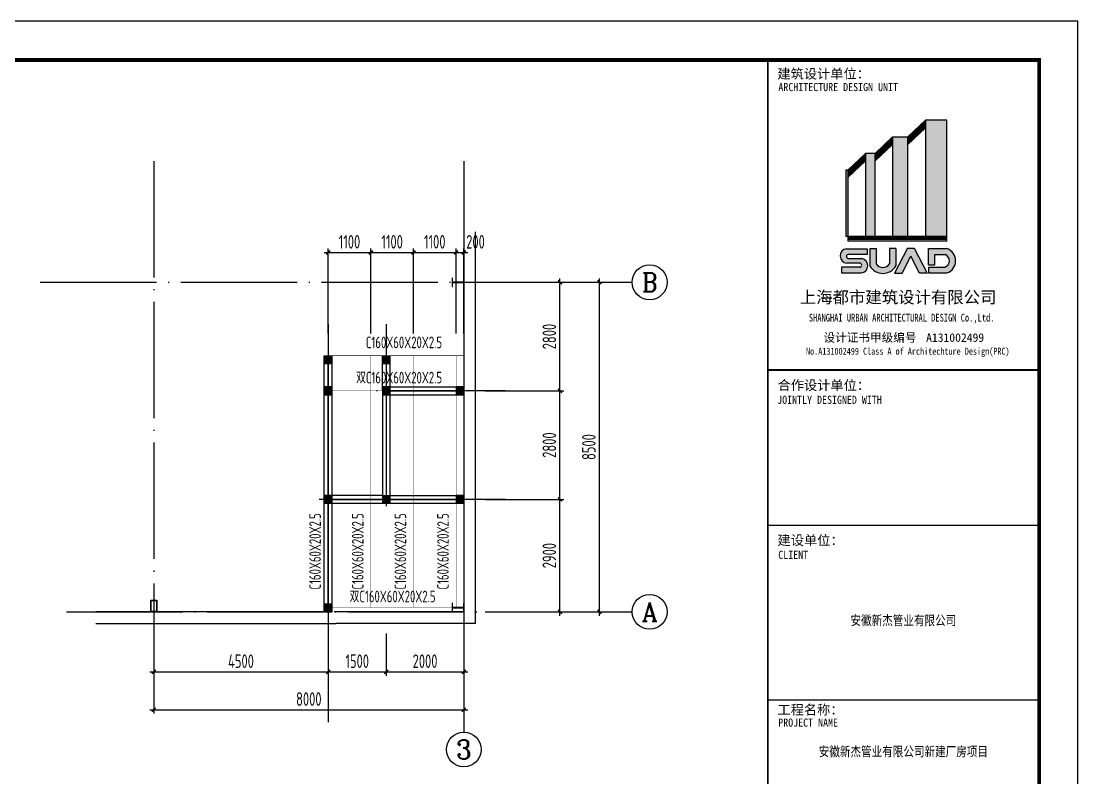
# Model space of a CAD drawing. Extents: x 753177 to 2169292, y -530934 to -273477.
# Drawn here: x 2142023 to 2169292, y -424301 to -404784 of the extents above; entities that cross this region are included whole.
import ezdxf
from ezdxf.enums import TextEntityAlignment as Align

# ---------------------------------------------------------------- set-up
doc = ezdxf.new("R2010")
doc.units = 0
doc.header["$LTSCALE"] = 1500
doc.header["$MEASUREMENT"] = 0
doc.linetypes.add('CENTER', pattern=[2, 1.25, -0.25, 0.25, -0.25])
doc.linetypes.add('DOTE', pattern=[2.4200000000000004, 2, -0.2, 0.02, -0.2])
doc.layers.get('Defpoints').update_dxf_attribs({"color": 252})
for name, color, linetype in [('00-tk', 151, 'Continuous'), ('1', 2, 'Continuous'), ('AXIS', 3, 'Continuous'), ('AXIS_TEXT', 7, 'Continuous'), ('DIM', 3, 'Continuous'), ('TEXT', 7, 'Continuous'), ('WALL', 7, 'Continuous'), ('WINDOW', 4, 'Continuous'), ('XIXIAN', 7, 'Continuous')]:
    doc.layers.add(name, color=color, linetype=linetype)
for name, color, linetype, lineweight in [('COLU_HATCH', 251, 'Continuous', 0), ('TK', 252, 'Continuous', 13), ('螺栓孔标注', 9, 'Continuous', 18)]:
    doc.layers.add(name, color=color, linetype=linetype, lineweight=lineweight)
doc.styles.add('_TCH_AXIS', font='COMPLEX', dxfattribs={"bigfont": 'GBCBIG'})
doc.styles.add('COMPLEX', font='COMPLEX')
doc.styles.add('DS6HT', font='simhei.ttf', dxfattribs={"width": 0.8})
doc.styles.add('TSSD_Dimension', font='Tssdeng.shx', dxfattribs={"width": 0.7, "bigfont": 'hztxt.shx'})
doc.styles.add('TSSD_Label', font='Tssdeng.shx', dxfattribs={"width": 0.7, "bigfont": 'hztxt.shx'})
doc.dimstyles.new('TSSD_100_100', dxfattribs={"dimtxt": 350, "dimasz": 100, "dimexe": 100, "dimexo": 250, "dimgap": 100, "dimtad": 1, "dimdec": 0, "dimzin": 0, "dimdsep": 46, "dimtxsty": 'TSSD_Dimension', "dimblk": 'ARCHTICK', "dimblk1": 'ARCHTICK', "dimblk2": 'ARCHTICK', "dimcen": 0, "dimdle": 100, "dimclrt": 7, "dimadec": 0, "dimazin": 0, "dimtfac": 1, "dimtdec": 0, "dimtix": 1, "dimtmove": 2, "dimatfit": 3, "dimfxl": 0, "dimtolj": 1, "dimtzin": 0, "dimarcsym": 0})

# ---------------------------------------------------------------- blocks, each defined once
blk = doc.blocks.new('A$C67844AE1')
at = {"layer": '00-tk'}
h = blk.add_hatch(color=256, dxfattribs=at)
edge = h.paths.add_edge_path()
edge.add_arc((120922.0133486906, 79828.87115818658), 498.0683366664795, 288.7014113640251, 432.3606518511568)
edge.add_line((121072.9402213205, 80303.52171081211), (120365.5722436445, 80303.52171081211))
edge.add_line((120365.5722436445, 80303.52171081211), (120365.5722436445, 79675.49451099802))
edge.add_line((120365.5722436445, 79675.49451099802), (120611.1039363082, 79675.49451099802))
edge.add_line((120611.1039363082, 79675.49451099802), (120611.1039363082, 80066.9161942047))
edge.add_line((120611.1039363082, 80066.9161942047), (121011.5588803928, 80066.9161942047))
edge.add_arc((120921.6856705094, 79827.96719338442), 255.2916348958691, -72.1672284115379, 69.38777632303328, ccw=False)
edge.add_line((120999.8661415813, 79584.9412013779), (120368.4930549905, 79584.9412013779))
edge.add_line((120368.4930549905, 79584.9412013779), (120368.4930549905, 79357.09964438179))
edge.add_line((120368.4930549905, 79357.09964438179), (121081.7121487866, 79357.09964438179))
edge = h.paths.add_edge_path()
edge.add_arc((118601.0604273122, 79929.35185330792), 588.6006660502978, 210.1327751922705, 329.8672248077295)
edge.add_line((119110.1201876382, 79633.87105106935), (119110.1201876382, 80302.62463504379))
edge.add_line((119110.1201876382, 80302.62463504379), (118858.4146023028, 80302.62463504379))
edge.add_line((118858.4146023028, 80302.62463504379), (118858.4146023028, 79705.7640437556))
edge.add_arc((118601.0604273122, 79889.66990959866), 316.3108263664485, 215.5496840958753, 324.4503159041247, ccw=False)
edge.add_line((118343.7062523215, 79705.7640437556), (118343.7062523215, 80302.62463504379))
edge.add_line((118343.7062523215, 80302.62463504379), (118092.0006669861, 80302.62463504379))
edge.add_line((118092.0006669861, 80302.62463504379), (118092.0006669861, 79633.87105106935))
edge = h.paths.add_edge_path()
edge.add_arc((117229.3440274749, 80018.3455161259), 279.5690587620256, 99.4771295859375, 264.930559750698)
edge.add_line((117204.6404590412, 79739.87003727048), (117703.7827515848, 79739.87003727048))
edge.add_arc((117703.7683802763, 79658.86723302712), 81.00280551827346, -89.98983473079062, 89.98983473079062, ccw=False)
edge.add_line((117703.7827515848, 79577.86442878377), (116995.5983391014, 79577.86442878377))
edge.add_line((116995.5983391014, 79577.86442878377), (116995.5983391014, 79360.43693738291))
edge.add_line((116995.5983391014, 79360.43693738291), (117767.7747852107, 79360.43693738291))
edge.add_arc((117743.0712167738, 79638.91241623787), 279.5690587620256, 275.069440249302, 440.5228704140625)
edge.add_line((117789.1033534353, 79914.6657498742), (117275.0690368406, 79914.6657498742))
edge.add_arc((117275.0834081488, 79995.66855411755), 81.00280551827346, 90.01016526920938, 269.98983473079056, ccw=False)
edge.add_line((117275.0690368406, 80076.67135836091), (117993.8797597244, 80076.67135836091))
edge.add_line((117993.8797597244, 80076.67135836091), (117993.8797597244, 80294.09884976165))
edge.add_line((117993.8797597244, 80294.09884976165), (117183.3118908108, 80294.09884976165))
h.paths.add_polyline_path([(119553.1183470361, 80312.96596476599), (119809.1561000127, 80312.96596476599), (120312.083105855, 79349.66917577712), (120017.9355684385, 79349.66917577712), (119681.1372235244, 80007.93167970283), (119344.3388786103, 79349.66917577712), (119050.1913411937, 79349.66917577712)])
for p, q in [((126149.9999999999, 89099.99999999988), (0, 89099.99999999988)), ((126149.9999999999, 0), (126149.9999999999, 89099.99999999988)), ((124649.9999999999, 87599.99999999988), (3750, 87599.99999999988)), ((114149.9999999999, 87599.99999999988), (114149.9999999999, 1500)), ((124649.9999999999, 1500), (124649.9999999999, 87599.99999999988)), ((114149.9999999999, 75599.99999999988), (124649.9999999999, 75599.99999999988)), ((114149.9999999999, 69599.99999999988), (124649.9999999999, 69599.99999999988)), ((114149.9999999999, 62850), (124649.9999999999, 62850))]:
    blk.add_line(p, q, dxfattribs=at)
at = {"layer": '00-tk', "color": 7}
for p, q in [((119573.611277352, 84622.71797342505), (120248.1770513383, 85265.61611889978)), ((119573.611277352, 84581.27545783878), (120248.1770513383, 85224.17360331351)), ((119573.611277352, 84539.83294225205), (120248.1770513383, 85182.73108772677)), ((119573.611277352, 84498.39042666578), (120249.2254631481, 85142.28776604286)), ((119573.611277352, 84456.94791107927), (120248.1770513383, 85099.846056554)), ((121073.7668797233, 85265.61611889978), (120248.1770513383, 85265.61611889978)), ((120248.1770513383, 85265.61611889978), (120248.1770513383, 80786.47363951919)), ((121073.7668797233, 80782.12432158412), (121073.7668797233, 85265.80553454976)), ((119573.611277352, 84415.505395493), (120248.1770513383, 85058.40354096773)), ((119573.611277352, 84374.06287990627), (120249.2254631481, 85017.96021928336)), ((119573.611277352, 84332.62036431977), (120249.2254631481, 84976.51770369709)), ((118299.47229892, 83979.9958834739), (118973.8533453046, 84622.71797342505)), ((118299.47229892, 83938.55336788762), (118973.8533453046, 84581.27545783878)), ((118299.47229892, 83897.11085230135), (118973.8533453046, 84539.83294225205)), ((118299.47229892, 83855.66833671485), (118973.8533453046, 84498.39042666578)), ((118299.47229892, 83814.22582112812), (118973.8533453046, 84456.94791107927)), ((118299.47229892, 83772.78330554161), (118973.8533453046, 84415.505395493)), ((118299.47229892, 83731.34078995534), (118975.0864847134, 84375.23812933266)), ((118299.47229892, 83689.89827436907), (118975.0864847134, 84333.79561374616)), ((118973.8533453046, 84622.71797342505), (118973.8533453046, 80786.47363951919)), ((118973.8533453046, 84622.71797342505), (119573.611277352, 84622.71797342505)), ((119573.611277352, 80782.12432158412), (119573.611277352, 84622.71797342459)), ((117248.5053237424, 83336.09854409657), (117924.1195095413, 83979.99588347366)), ((117248.5053237424, 83294.65602850984), (117924.1195095413, 83938.55336788739)), ((117248.5053237424, 83253.21351292334), (117924.1195095413, 83897.11085230112)), ((117248.5053237424, 83211.77099733707), (117924.1195095413, 83855.66833671439)), ((118299.47229892, 83979.9958834739), (117924.1195095413, 83979.99588347366)), ((117924.1195095413, 83979.9958834739), (117924.1195095413, 80786.47363951919)), ((118299.47229892, 80786.47363951919), (118299.47229892, 83979.9958834739)), ((117248.5053237424, 83170.3284817508), (117924.1195095413, 83814.22582112788)), ((117248.5053237424, 83128.88596616453), (117924.1195095413, 83772.78330554161)), ((117249.6671683005, 83088.5507521038), (117925.2813540966, 83732.44809148088)), ((117249.6671683005, 83047.10823651752), (117925.2813540966, 83691.00557589461)), ((117248.5053237424, 83336.09854409657), (117173.5053237424, 83336.09854409657)), ((117173.5053237424, 83336.09854409657), (117173.5053237424, 80786.47363951919)), ((117248.5053237424, 83336.09854409657), (117248.5053237424, 80786.47363951919)), ((117173.5053237424, 80786.47363951919), (117262.877919481, 80786.47363951919)), ((117248.5053237424, 80786.47363951919), (117248.5053237424, 80606.47363951919)), ((117248.5053237424, 80756.47363951919), (121073.7668797233, 80756.47363951919)), ((117248.5053237424, 80756.47363951919), (121073.7668797233, 80756.47363951919)), ((117248.5053237424, 80726.47363951919), (121073.7668797233, 80726.47363951919)), ((117248.5053237424, 80696.47363951919), (121073.7668797233, 80696.47363951919)), ((117248.5053237424, 80666.47363951919), (121073.7668797233, 80666.47363951919)), ((117248.5053237424, 80606.47363951919), (121073.7668797233, 80606.47363951919)), ((117262.877919481, 80786.47363951919), (121073.7668797233, 80786.47363951919)), ((117912.1195095413, 80786.47363951919), (118303.97229892, 80786.47363951919)), ((118976.8533453074, 80786.47363951919), (119576.611277352, 80786.47363951919)), ((120243.6770513383, 80786.47363951919), (121073.7668797233, 80786.47363951919)), ((121073.7668797233, 80576.47363951919), (121073.7668797233, 80771.47363951919))]:
    blk.add_line(p, q, dxfattribs=at)
at = {"layer": '00-tk', "const_width": 150}
blk.add_lwpolyline([(3750, 87599.99999999988), (124649.9999999999, 87599.99999999988), (124649.9999999999, 1500), (3750, 1500)], close=True, dxfattribs=at)
at = {"layer": '00-tk', "const_width": 75}
for points in [[(114149.9999999999, 1500), (114149.9999999999, 87599.99999999988)], [(114149.9999999999, 75599.99999999988), (124649.9999999999, 75599.99999999988)]]:
    blk.add_lwpolyline(points, dxfattribs=at)
at = {"layer": '00-tk', "color": 7}
for points in [[(117183.3118908108, 80294.09884976165), (117993.8797597244, 80294.09884976165), (117993.8797597244, 80076.67135836091), (117275.0690368406, 80076.67135836091)], [(118092.0006669861, 80302.62463504379), (118343.7062523215, 80302.62463504379), (118343.7062523215, 79705.7640437556)], [(118092.0006669861, 80302.62463504379), (118092.0006669861, 79633.87105106935)], [(119110.1201876382, 80302.62463504379), (118858.4146023028, 80302.62463504379), (118858.4146023028, 79705.7640437556)], [(119553.1183470361, 80312.96596476599), (119050.1913411937, 79349.66917577712), (119344.3388786103, 79349.66917577712), (119681.1372235244, 80007.93167970283)], [(119110.1201876382, 80302.62463504379), (119110.1201876382, 79633.87105106935)], [(119553.1183470361, 80312.96596476599), (119809.1561000127, 80312.96596476599), (120312.083105855, 79349.66917577712), (120017.9355684385, 79349.66917577712), (119681.1372235244, 80007.93167970283)], [(120365.5722436445, 79675.49451099802), (120365.5722436445, 80303.52171081211), (121072.9402213205, 80303.52171081211)], [(117275.0690368406, 79914.6657498742), (117789.1033534353, 79914.6657498742)], [(120365.5722436445, 79675.49451099802), (120611.1039363082, 79675.49451099802), (120611.1039363082, 80066.9161942047), (121011.5588803928, 80066.9161942047)], [(117703.7827515848, 79577.86442878377), (116995.5983391014, 79577.86442878377), (116995.5983391014, 79360.43693738291), (117767.7747852107, 79360.43693738291)], [(117703.7827515848, 79739.87003727048), (117204.6404590412, 79739.87003727048)], [(120368.4930549905, 79584.9412013779), (120999.8661415813, 79584.9412013779)], [(120368.4930549905, 79584.9412013779), (120368.4930549905, 79357.09964438179), (121081.7121487866, 79357.09964438179)]]:
    blk.add_lwpolyline(points, dxfattribs=at)
for centre, radius, start, end in [((117229.3440274749, 80018.3455161259), 279.5690587620256, 99.4771295859375, 264.930559750698), ((120922.0133486906, 79828.87115818658), 498.0683366664795, 288.7014113640251, 72.36065185115687), ((117275.0834081488, 79995.66855411755), 81.00280551827346, 90.01016526920944, 269.9898347307906), ((117743.0712167738, 79638.91241623787), 279.5690587620256, 275.069440249302, 80.52287041406251), ((120921.6856705094, 79827.96719338442), 255.2916348958691, 287.8327715884621, 69.38777632303335), ((117703.7683802763, 79658.86723302712), 81.00280551827346, 270.0101652692094, 89.98983473079058), ((118601.0604273122, 79929.35185330792), 588.6006660502978, 210.1327751922705, 329.8672248077295), ((118601.0604273122, 79889.66990959866), 316.3108263664485, 215.5496840958753, 324.4503159041247)]:
    blk.add_arc(centre, radius, start, end, dxfattribs=at)
for points in [[(119573.611277352, 84622.71797342505), (119573.8436462664, 84581.49691814417), (120249.2254631481, 85266.61531280237), (120249.2254631481, 85225.17279721587)], [(119573.611277352, 84539.83294225251), (119573.8436462664, 84498.61188697163), (120249.2254631481, 85183.73028162983), (120249.2254631481, 85142.28776604333)], [(119573.611277352, 84456.94791107927), (119573.8436462664, 84415.72685579839), (120249.2254631481, 85100.84525045706), (120249.2254631481, 85059.40273487032)], [(120248.1770513383, 80786.47363951919), (121073.7668797233, 80786.47363951919), (120248.1770513383, 85265.61611889978), (121073.7668797233, 85265.61611889978)], [(119574.5407529956, 84374.94872112758), (119574.7731219101, 84333.72766584624), (120250.1549387946, 85018.84606050467), (120250.1549387946, 84977.4035449184)], [(118299.47229892, 83979.9958834739), (118299.7046678289, 83938.77482819278), (118975.0864847134, 84623.89322285145), (118975.0864847134, 84582.45070726471)], [(118299.47229892, 83897.11085230135), (118299.7046678289, 83855.88979702047), (118975.0864847134, 84541.0081916789), (118975.0864847134, 84499.56567609264)], [(118299.47229892, 83814.22582112812), (118299.7046678289, 83773.0047658477), (118975.0864847134, 84458.12316050567), (118975.0864847134, 84416.6806449194)], [(118300.4017745637, 83732.22663117619), (118300.6341434725, 83691.00557589531), (118976.0159603626, 84376.12397055351), (118976.0159603626, 84334.68145496724)], [(118973.8533453046, 80786.47363951919), (119573.611277352, 80786.47363951919), (118973.8533453046, 84622.71797342505), (119573.611277352, 84622.71797342459)], [(117248.5053237424, 83336.09854409657), (117248.737692654, 83294.87748881569), (117924.1195095413, 83979.99588347366), (117924.1195095413, 83938.55336788739)], [(117248.9700615684, 83253.65643353411), (117249.2024304772, 83212.43537825323), (117924.5842473618, 83897.55377291143), (117924.5842473618, 83856.11125732516)], [(117924.1195095413, 80786.47363951919), (118299.47229892, 80786.47363951919), (117924.1195095413, 83979.99588347366), (118299.47229892, 83979.9958834739)], [(117249.4347993917, 83171.21432297165), (117249.6671683005, 83129.99326769076), (117925.0489851878, 83815.11166234897), (117925.0489851878, 83773.6691467627)], [(117250.5966439469, 83089.43659332488), (117250.8290128586, 83048.21553804376), (117926.2108297403, 83733.33393270243), (117926.2108297459, 83691.8914171157)], [(117173.5053237424, 80786.47363951919), (117262.877919481, 80786.47363951919), (117173.5053237424, 83336.09854409657), (117248.5053237424, 83336.09854409657)], [(117248.5053237424, 80756.47363951919), (117248.5053237424, 80786.47363951919), (121073.7668797233, 80756.47363951919), (121073.7668797233, 80786.47363951919)], [(117248.5053237424, 80696.47363951919), (117248.5053237424, 80726.47363951919), (121073.7668797233, 80696.47363951919), (121073.7668797233, 80726.47363951919)], [(117248.5053237424, 80636.47363951919), (117248.5053237424, 80666.47363951919), (121073.7668797233, 80636.47363951919), (121073.7668797233, 80666.47363951919)], [(117248.5053237424, 80576.47363951919), (117248.5053237424, 80606.47363951919), (121073.7668797233, 80576.47363951919), (121073.7668797233, 80606.47363951919)]]:
    blk.add_solid(points, dxfattribs=at)
at = {"layer": '00-tk', "style": 'DS6HT'}
for s, p in [('建筑设计单位：', (114519.5816702478, 86877.61938192567)), ('合作设计单位：', (114526.9344124187, 74827.56571619282)), ('建设单位：', (114525.2788191697, 68829.46497988375)), ('工程名称：', (114522.0485533475, 62274.09092794347))]:
    blk.add_text(s, height=375, dxfattribs=at).set_placement(p)
at = {"layer": '00-tk', "style": 'DS6HT', "width": 0.9}
for s, p in [('ARCHITECTURE DESIGN UNIT', (114556.738254561, 86393.86656323727)), ('JOINTLY DESIGNED WITH', (114511.4173264223, 74293.54946359945)), ('CLIENT', (114553.2511278222, 68297.43909885664)), ('PROJECT NAME', (114551.7836204626, 61805.98946392501))]:
    blk.add_text(s, height=315, dxfattribs=at).set_placement(p)
at = {"layer": '00-tk', "color": 7, "style": 'DS6HT'}
for s, height, p in [('上海都市建筑设计有限公司 ', 465, (115388.0022738077, 78187.29890905682)), ('设计证书甲级编号', 330, (116303.8539958576, 76693.48044409847)), ('A131002499', 330, (120277.2756054773, 76692.97882951528))]:
    blk.add_text(s, height=height, dxfattribs=at).set_placement(p)
for s, height, width, p in [('SHANGHAI URBAN ARCHITECTURAL DESIGN Co.,Ltd. ', 300, 0.8, (115737.6592669514, 77479.09370207053)), ('No.A131002499 Class A of Architechture Design(PRC)', 270, 0.78, (115627.7511720796, 76194.96914440289))]:
    blk.add_text(s, height=height, dxfattribs=dict(at, width=width)).set_placement(p)
at = {"layer": '00-tk', "color": 0, "style": 'DS6HT', "width": 0.8}
for s, p in [('安徽新杰管业有限公司', (119395.3750982949, 65730.75006713124)), ('安徽新杰管业有限公司新建厂房项目', (119395.3750982949, 60657.59588219132))]:
    blk.add_text(s, height=375, dxfattribs=at).set_placement(p, align=Align.CENTER)
blk = doc.blocks.new('_ArchTick')
at = {"color": 0, "linetype": 'ByBlock', "const_width": 0.4}
blk.add_lwpolyline([(-0.5, -0.5), (0.5, 0.5)], dxfattribs=at)
blk = doc.blocks.new('*D1393')
at = {"layer": 'Defpoints', "color": 0, "transparency": 16777216}
for p in [(2145446.75825324, -420329.0797591018), (2149946.758242455, -420329.0797590465), (2149946.758242455, -421566.7177386789)]:
    blk.add_point(p, dxfattribs=at)
at = {"layer": 'DIM', "color": 0, "lineweight": -2, "transparency": 16777216}
for p, q in [((2145446.75825324, -420579.0797591018), (2145446.75825324, -421666.7177386789)), ((2149946.758242455, -420579.0797590465), (2149946.758242455, -421666.7177386789)), ((2145346.75825324, -421566.7177386789), (2150046.758242455, -421566.7177386789))]:
    blk.add_line(p, q, dxfattribs=at)
at = {"layer": 'DIM', "color": 0, "lineweight": -2, "transparency": 16777216, "xscale": 100, "yscale": 100, "zscale": 100, "rotation": 180}
blk.add_blockref('_ArchTick', (2145446.75825324, -421566.7177386789), dxfattribs=at)
at = {"layer": 'DIM', "color": 0, "lineweight": -2, "transparency": 16777216, "xscale": 100, "yscale": 100, "zscale": 100}
blk.add_blockref('_ArchTick', (2149946.758242455, -421566.7177386789), dxfattribs=at)
at = {"layer": 'DIM', "color": 7, "transparency": 16777216, "insert": (2147696.758247848, -421291.7177386789), "char_height": 350, "attachment_point": 5, "style": 'TSSD_Dimension'}
blk.add_mtext('\\A1;4500', dxfattribs=at)
blk = doc.blocks.new('*D1394')
at = {"layer": 'Defpoints', "color": 0, "transparency": 16777216}
for p in [(2149946.758242455, -420329.0797590465), (2151446.758241815, -420329.0797590702), (2151446.758241815, -421566.7177386789)]:
    blk.add_point(p, dxfattribs=at)
at = {"layer": 'DIM', "color": 0, "lineweight": -2, "transparency": 16777216}
for p, q in [((2149946.758242455, -420579.0797590465), (2149946.758242455, -421666.7177386789)), ((2151446.758241815, -420579.0797590702), (2151446.758241815, -421666.7177386789)), ((2149846.758242455, -421566.7177386789), (2151546.758241815, -421566.7177386789))]:
    blk.add_line(p, q, dxfattribs=at)
at = {"layer": 'DIM', "color": 0, "lineweight": -2, "transparency": 16777216, "xscale": 100, "yscale": 100, "zscale": 100, "rotation": 180}
blk.add_blockref('_ArchTick', (2149946.758242455, -421566.7177386789), dxfattribs=at)
at = {"layer": 'DIM', "color": 0, "lineweight": -2, "transparency": 16777216, "xscale": 100, "yscale": 100, "zscale": 100}
blk.add_blockref('_ArchTick', (2151446.758241815, -421566.7177386789), dxfattribs=at)
at = {"layer": 'DIM', "color": 7, "transparency": 16777216, "insert": (2150696.758242135, -421291.7177386789), "char_height": 350, "attachment_point": 5, "style": 'TSSD_Dimension'}
blk.add_mtext('\\A1;1500', dxfattribs=at)
blk = doc.blocks.new('_AXISO')
blk.add_circle((0, 0), 0.5)
at = {"layer": 'AXIS_TEXT', "style": 'COMPLEX', "width": 1.041666666666667}
blk.add_attdef('A', text='', height=0.56, dxfattribs=at).set_placement((-0.25, -0.28), (0.25, -0.28), align=Align.FIT)
blk = doc.blocks.new('*D1395')
at = {"layer": 'Defpoints', "color": 0, "transparency": 16777216}
for p in [(2145446.758255016, -420316.0725486793), (2153446.758255016, -420316.0725451531), (2153446.758255016, -422543.5010251355)]:
    blk.add_point(p, dxfattribs=at)
at = {"layer": 'DIM', "color": 0, "lineweight": -2, "transparency": 16777216}
for p, q in [((2145446.758255016, -420566.0725486793), (2145446.758255016, -422643.5010251355)), ((2153446.758255016, -420566.0725451531), (2153446.758255016, -422643.5010251355)), ((2145346.758255016, -422543.5010251355), (2153546.758255016, -422543.5010251355))]:
    blk.add_line(p, q, dxfattribs=at)
at = {"layer": 'DIM', "color": 0, "lineweight": -2, "transparency": 16777216, "xscale": 100, "yscale": 100, "zscale": 100, "rotation": 180}
blk.add_blockref('_ArchTick', (2145446.758255016, -422543.5010251355), dxfattribs=at)
at = {"layer": 'DIM', "color": 0, "lineweight": -2, "transparency": 16777216, "xscale": 100, "yscale": 100, "zscale": 100}
blk.add_blockref('_ArchTick', (2153446.758255016, -422543.5010251355), dxfattribs=at)
at = {"layer": 'DIM', "color": 7, "transparency": 16777216, "insert": (2149446.758255016, -422268.5010251355), "char_height": 350, "attachment_point": 5, "style": 'TSSD_Dimension'}
blk.add_mtext('\\A1;8000', dxfattribs=at)
blk = doc.blocks.new('*D1396')
at = {"layer": 'Defpoints', "color": 0, "transparency": 16777216}
for p in [(2153746.758242799, -417119.0583253764), (2155927.588247675, -417119.0583253764), (2153746.758242799, -420019.0583323972)]:
    blk.add_point(p, dxfattribs=at)
at = {"layer": 'DIM', "color": 0, "lineweight": -2, "transparency": 16777216}
for p, q in [((2153996.758242799, -417119.0583253764), (2156027.588247675, -417119.0583253764)), ((2155927.588247675, -420119.0583323972), (2155927.588247675, -417019.0583253764)), ((2153996.758242799, -420019.0583323972), (2156027.588247675, -420019.0583323972))]:
    blk.add_line(p, q, dxfattribs=at)
at = {"layer": 'DIM', "color": 0, "lineweight": -2, "transparency": 16777216, "xscale": 100, "yscale": 100, "zscale": 100}
for p, rotation in [((2155927.588247675, -417119.0583253764), 90), ((2155927.588247675, -420019.0583323972), 270)]:
    blk.add_blockref('_ArchTick', p, dxfattribs=dict(at, rotation=rotation))
at = {"layer": 'DIM', "color": 7, "transparency": 16777216, "insert": (2155652.588247675, -418569.0583288865), "char_height": 350, "attachment_point": 5, "rotation": 90, "style": 'TSSD_Dimension'}
blk.add_mtext('\\A1;2900', dxfattribs=at)
blk = doc.blocks.new('*D1397')
at = {"layer": 'Defpoints', "color": 0, "transparency": 16777216}
for p in [(2153746.75824279, -414319.0583245948), (2155927.588247675, -414319.0583245948), (2153746.758242799, -417119.0583253764)]:
    blk.add_point(p, dxfattribs=at)
at = {"layer": 'DIM', "color": 0, "lineweight": -2, "transparency": 16777216}
for p, q in [((2153996.75824279, -414319.0583245948), (2156027.588247675, -414319.0583245948)), ((2155927.588247675, -417219.0583253764), (2155927.588247675, -414219.0583245948)), ((2153996.758242799, -417119.0583253764), (2156027.588247675, -417119.0583253764))]:
    blk.add_line(p, q, dxfattribs=at)
at = {"layer": 'DIM', "color": 0, "lineweight": -2, "transparency": 16777216, "xscale": 100, "yscale": 100, "zscale": 100}
for p, rotation in [((2155927.588247675, -414319.0583245948), 90), ((2155927.588247675, -417119.0583253764), 270)]:
    blk.add_blockref('_ArchTick', p, dxfattribs=dict(at, rotation=rotation))
at = {"layer": 'DIM', "color": 7, "transparency": 16777216, "insert": (2155652.588247675, -415719.0583249853), "char_height": 350, "attachment_point": 5, "rotation": 90, "style": 'TSSD_Dimension'}
blk.add_mtext('\\A1;2800', dxfattribs=at)
blk = doc.blocks.new('*D1398')
at = {"layer": 'Defpoints', "color": 0, "transparency": 16777216}
for p in [(2153746.758242799, -411519.0583241474), (2155927.588247675, -411519.0583241474), (2153746.75824279, -414319.0583245948)]:
    blk.add_point(p, dxfattribs=at)
at = {"layer": 'DIM', "color": 0, "lineweight": -2, "transparency": 16777216}
for p, q in [((2155927.588247675, -414419.0583245948), (2155927.588247675, -411419.0583241474)), ((2153996.758242799, -411519.0583241474), (2156027.588247675, -411519.0583241474)), ((2153996.75824279, -414319.0583245948), (2156027.588247675, -414319.0583245948))]:
    blk.add_line(p, q, dxfattribs=at)
at = {"layer": 'DIM', "color": 0, "lineweight": -2, "transparency": 16777216, "xscale": 100, "yscale": 100, "zscale": 100}
for p, rotation in [((2155927.588247675, -411519.0583241474), 90), ((2155927.588247675, -414319.0583245948), 270)]:
    blk.add_blockref('_ArchTick', p, dxfattribs=dict(at, rotation=rotation))
at = {"layer": 'DIM', "color": 7, "transparency": 16777216, "insert": (2155652.588247675, -412919.0583243708), "char_height": 350, "attachment_point": 5, "rotation": 90, "style": 'TSSD_Dimension'}
blk.add_mtext('\\A1;2800', dxfattribs=at)
blk = doc.blocks.new('*D1399')
at = {"layer": 'Defpoints', "color": 0, "transparency": 16777216}
for p in [(2153996.758242799, -411519.0583241474), (2156947.679965267, -411519.0583241474), (2153996.758242799, -420019.0583323972)]:
    blk.add_point(p, dxfattribs=at)
at = {"layer": 'DIM', "color": 0, "lineweight": -2, "transparency": 16777216}
for p, q in [((2156947.679965267, -420119.0583323972), (2156947.679965267, -411419.0583241474)), ((2154246.758242799, -411519.0583241474), (2157047.679965267, -411519.0583241474)), ((2154246.758242799, -420019.0583323972), (2157047.679965267, -420019.0583323972))]:
    blk.add_line(p, q, dxfattribs=at)
at = {"layer": 'DIM', "color": 0, "lineweight": -2, "transparency": 16777216, "xscale": 100, "yscale": 100, "zscale": 100}
for p, rotation in [((2156947.679965267, -411519.0583241474), 90), ((2156947.679965267, -420019.0583323972), 270)]:
    blk.add_blockref('_ArchTick', p, dxfattribs=dict(at, rotation=rotation))
at = {"layer": 'DIM', "color": 7, "transparency": 16777216, "insert": (2156672.679965267, -415769.058328272), "char_height": 350, "attachment_point": 5, "rotation": 90, "style": 'TSSD_Dimension'}
blk.add_mtext('\\A1;8500', dxfattribs=at)
blk = doc.blocks.new('*D1400')
at = {"layer": 'Defpoints', "color": 0, "transparency": 16777216}
for p in [(2151446.758241815, -420329.0797590702), (2153446.758253428, -420329.0797591018), (2153446.758253428, -421566.7177386789)]:
    blk.add_point(p, dxfattribs=at)
at = {"layer": 'DIM', "color": 0, "lineweight": -2, "transparency": 16777216}
for p, q in [((2151446.758241815, -420579.0797590702), (2151446.758241815, -421666.7177386789)), ((2153446.758253428, -420579.0797591018), (2153446.758253428, -421666.7177386789)), ((2151346.758241815, -421566.7177386789), (2153546.758253428, -421566.7177386789))]:
    blk.add_line(p, q, dxfattribs=at)
at = {"layer": 'DIM', "color": 0, "lineweight": -2, "transparency": 16777216, "xscale": 100, "yscale": 100, "zscale": 100, "rotation": 180}
blk.add_blockref('_ArchTick', (2151446.758241815, -421566.7177386789), dxfattribs=at)
at = {"layer": 'DIM', "color": 0, "lineweight": -2, "transparency": 16777216, "xscale": 100, "yscale": 100, "zscale": 100}
blk.add_blockref('_ArchTick', (2153446.758253428, -421566.7177386789), dxfattribs=at)
at = {"layer": 'DIM', "color": 7, "transparency": 16777216, "insert": (2152446.758247621, -421291.7177386789), "char_height": 350, "attachment_point": 5, "style": 'TSSD_Dimension'}
blk.add_mtext('\\A1;2000', dxfattribs=at)
blk = doc.blocks.new('A$C6C735AD0')
at = {"layer": 'XIXIAN', "linetype": 'ByBlock'}
h = blk.add_hatch(color=256, dxfattribs=at)
h.paths.add_polyline_path([(-39.00091121043079, -54.38857542863116, 0.4131784968248488), (-45.32381285796873, -48.04328128008638), (-45.32381285796873, -54.38857542863116)])
h.paths.add_polyline_path([(-39.00091121043079, -54.38857542863116), (-45.32381285796873, -54.38857542863116), (-45.32381285796873, -60.73386957729235, 0.4131784968248488)])
h.paths.add_polyline_path([(-45.32381285796873, -60.73386957729235), (-45.32381285796873, -54.38857542863116), (-51.6915788105689, -54.38857542863116, 0.41524938604343)])
h.paths.add_polyline_path([(-45.32381285796873, -54.38857542863116), (-45.32381285796873, -48.04328128008638, 0.415249386043065), (-51.6915788105689, -54.38857542863116)])
h = blk.add_hatch(color=256, dxfattribs=at)
h.paths.add_polyline_path([(-39.00091121043079, -145.0362011432881, -0.4131784968248488), (-45.32381285796873, -151.3814952919492), (-45.32381285796873, -145.0362011432881)])
h.paths.add_polyline_path([(-39.00091121043079, -145.0362011432881), (-45.32381285796873, -145.0362011432881), (-45.32381285796873, -138.6909069947433, -0.4131784968248488)])
h.paths.add_polyline_path([(-45.32381285796873, -138.6909069947433), (-45.32381285796873, -145.0362011432881), (-51.6915788105689, -145.0362011432881, -0.41524938604343)])
h.paths.add_polyline_path([(-45.32381285796873, -145.0362011432881), (-45.32381285796873, -151.3814952919492, -0.415249386043065), (-51.6915788105689, -145.0362011432881)])
h = blk.add_hatch(color=256, dxfattribs=at)
h.paths.add_polyline_path([(39.00091121066362, -54.38857542863116, -0.4131784968248488), (45.32381285796873, -48.04328128008638), (45.32381285796873, -54.38857542863116)])
h.paths.add_polyline_path([(39.00091121066362, -54.38857542863116), (45.32381285796873, -54.38857542863116), (45.32381285796873, -60.73386957729235, -0.4131784968248488)])
h.paths.add_polyline_path([(45.32381285796873, -60.73386957729235), (45.32381285796873, -54.38857542863116), (51.69157881080173, -54.38857542863116, -0.41524938604343)])
h.paths.add_polyline_path([(45.32381285796873, -54.38857542863116), (45.32381285796873, -48.04328128008638, -0.415249386043065), (51.69157881080173, -54.38857542863116)])
h = blk.add_hatch(color=256, dxfattribs=at)
h.paths.add_polyline_path([(39.00091121066362, -145.0362011432881, 0.4131784968248488), (45.32381285796873, -151.3814952919492), (45.32381285796873, -145.0362011432881)])
h.paths.add_polyline_path([(39.00091121066362, -145.0362011432881), (45.32381285796873, -145.0362011432881), (45.32381285796873, -138.6909069947433, 0.4131784968248488)])
h.paths.add_polyline_path([(45.32381285796873, -138.6909069947433), (45.32381285796873, -145.0362011432881), (51.69157881080173, -145.0362011432881, 0.41524938604343)])
h.paths.add_polyline_path([(45.32381285796873, -145.0362011432881), (45.32381285796873, -151.3814952919492, 0.415249386043065), (51.69157881080173, -145.0362011432881)])
at = {"layer": '1', "linetype": 'ByBlock'}
for p, q in [((-99.71238828683272, -77.05048185749911), (-99.71238828683272, -199.4247765722685)), ((-99.71238828683272, -199.4247765722685), (99.71238828706555, -199.4247765722685))]:
    blk.add_line(p, q, dxfattribs=at)
blk.add_lwpolyline([(-99.71238828683272, -199.424776572152), (99.71238828683272, -199.4247765722685), (99.71238828683272, 0), (-99.71238828683272, 0)], close=True, dxfattribs=at)
at = {"layer": 'XIXIAN', "linetype": 'ByBlock'}
for p, q in [((-63.4533380009234, -54.38857542874757), (-27.1942877152469, -54.38857542874757)), ((-63.4533380009234, -145.0362011435209), (-27.1942877152469, -145.0362011435209)), ((63.45333800115623, -54.38857542874757), (27.1942877152469, -54.38857542874757)), ((63.45333800115623, -145.0362011435209), (27.1942877152469, -145.0362011435209))]:
    blk.add_line(p, q, dxfattribs=at)
at = {"layer": 'XIXIAN', "linetype": 'ByBlock', "ltscale": 200}
for p, q in [((-45.32381285796873, -36.25905028590932), (-45.32381285796873, -72.51810057181865)), ((-45.32381285796873, -163.1657262862427), (-45.32381285796873, -126.9066760005662)), ((45.32381285820156, -36.25905028590932), (45.32381285820156, -72.51810057181865)), ((45.32381285820156, -163.1657262862427), (45.32381285820156, -126.9066760005662))]:
    blk.add_line(p, q, dxfattribs=at)
at = {"layer": 'XIXIAN', "linetype": 'ByBlock', "ltscale": 50}
for centre, start, end in [((-45.34624501061626, -54.38857542874757), 0, 180), ((-45.34624501061626, -54.38857542874757), 0, 180), ((-45.34624501061626, -54.38857542874757), 180, 0), ((-45.34624501061626, -145.0362011435209), 0, 180), ((-45.34624501061626, -145.0362011435209), 180, 0), ((-45.34624501061626, -145.0362011435209), 180, 0), ((45.34624501061626, -54.38857542874757), 0, 180), ((45.34624501061626, -54.38857542874757), 180, 0), ((45.34624501061626, -145.0362011435209), 0, 180), ((45.34624501061626, -145.0362011435209), 180, 0)]:
    blk.add_arc(centre, 6.345333800027462, start, end, dxfattribs=at)
blk = doc.blocks.new('*D1401')
at = {"layer": 'Defpoints', "color": 0, "transparency": 16777216}
for p in [(2151046.758240826, -410750.5784610899), (2149946.758244459, -413090.2937649737), (2151046.758240826, -413090.2937649737)]:
    blk.add_point(p, dxfattribs=at)
at = {"layer": 'DIM', "color": 0, "lineweight": -2, "transparency": 16777216}
for p, q in [((2149946.758244459, -412840.2937649737), (2149946.758244459, -410650.5784610899)), ((2151046.758240826, -412840.2937649737), (2151046.758240826, -410650.5784610899)), ((2149846.758244459, -410750.5784610899), (2151146.758240826, -410750.5784610899))]:
    blk.add_line(p, q, dxfattribs=at)
at = {"layer": 'DIM', "color": 0, "lineweight": -2, "transparency": 16777216, "xscale": 100, "yscale": 100, "zscale": 100, "rotation": 180}
blk.add_blockref('_ArchTick', (2149946.758244459, -410750.5784610899), dxfattribs=at)
at = {"layer": 'DIM', "color": 0, "lineweight": -2, "transparency": 16777216, "xscale": 100, "yscale": 100, "zscale": 100}
blk.add_blockref('_ArchTick', (2151046.758240826, -410750.5784610899), dxfattribs=at)
at = {"layer": 'DIM', "color": 7, "transparency": 16777216, "insert": (2150496.758242643, -410475.5784610899), "char_height": 350, "attachment_point": 5, "style": 'TSSD_Dimension'}
blk.add_mtext('\\A1;1100', dxfattribs=at)
blk = doc.blocks.new('*D1402')
at = {"layer": 'Defpoints', "color": 0, "transparency": 16777216}
for p in [(2153446.758246552, -410750.5784610899), (2153246.758240826, -413090.2937649737), (2153446.758246552, -413090.2937649737)]:
    blk.add_point(p, dxfattribs=at)
at = {"layer": 'DIM', "color": 0, "lineweight": -2, "transparency": 16777216}
for p, q in [((2153246.758240826, -412840.2937649737), (2153246.758240826, -410650.5784610899)), ((2153446.758246552, -412840.2937649737), (2153446.758246552, -410650.5784610899)), ((2153146.758240826, -410750.5784610899), (2153546.758246552, -410750.5784610899))]:
    blk.add_line(p, q, dxfattribs=at)
at = {"layer": 'DIM', "color": 0, "lineweight": -2, "transparency": 16777216, "xscale": 100, "yscale": 100, "zscale": 100, "rotation": 180}
blk.add_blockref('_ArchTick', (2153246.758240826, -410750.5784610899), dxfattribs=at)
at = {"layer": 'DIM', "color": 0, "lineweight": -2, "transparency": 16777216, "xscale": 100, "yscale": 100, "zscale": 100}
blk.add_blockref('_ArchTick', (2153446.758246552, -410750.5784610899), dxfattribs=at)
at = {"layer": 'DIM', "color": 7, "transparency": 16777216, "insert": (2153747.847990142, -410475.5784610899), "char_height": 350, "attachment_point": 5, "style": 'TSSD_Dimension'}
blk.add_mtext('\\A1;200', dxfattribs=at)
blk = doc.blocks.new('*D1403')
at = {"layer": 'Defpoints', "color": 0, "transparency": 16777216}
for p in [(2152146.758240826, -410750.5784610899), (2151046.758240826, -413090.2937649737), (2152146.758240826, -413090.2937649737)]:
    blk.add_point(p, dxfattribs=at)
at = {"layer": 'DIM', "color": 0, "lineweight": -2, "transparency": 16777216}
for p, q in [((2151046.758240826, -412840.2937649737), (2151046.758240826, -410650.5784610899)), ((2152146.758240826, -412840.2937649737), (2152146.758240826, -410650.5784610899)), ((2150946.758240826, -410750.5784610899), (2152246.758240826, -410750.5784610899))]:
    blk.add_line(p, q, dxfattribs=at)
at = {"layer": 'DIM', "color": 0, "lineweight": -2, "transparency": 16777216, "xscale": 100, "yscale": 100, "zscale": 100, "rotation": 180}
blk.add_blockref('_ArchTick', (2151046.758240826, -410750.5784610899), dxfattribs=at)
at = {"layer": 'DIM', "color": 0, "lineweight": -2, "transparency": 16777216, "xscale": 100, "yscale": 100, "zscale": 100}
blk.add_blockref('_ArchTick', (2152146.758240826, -410750.5784610899), dxfattribs=at)
at = {"layer": 'DIM', "color": 7, "transparency": 16777216, "insert": (2151596.758240826, -410475.5784610899), "char_height": 350, "attachment_point": 5, "style": 'TSSD_Dimension'}
blk.add_mtext('\\A1;1100', dxfattribs=at)
blk = doc.blocks.new('*D1404')
at = {"layer": 'Defpoints', "color": 0, "transparency": 16777216}
for p in [(2153246.758240826, -410750.5784610899), (2152146.758240826, -413090.2937649737), (2153246.758240826, -413090.2937649737)]:
    blk.add_point(p, dxfattribs=at)
at = {"layer": 'DIM', "color": 0, "lineweight": -2, "transparency": 16777216}
for p, q in [((2152146.758240826, -412840.2937649737), (2152146.758240826, -410650.5784610899)), ((2153246.758240826, -412840.2937649737), (2153246.758240826, -410650.5784610899)), ((2152046.758240826, -410750.5784610899), (2153346.758240826, -410750.5784610899))]:
    blk.add_line(p, q, dxfattribs=at)
at = {"layer": 'DIM', "color": 0, "lineweight": -2, "transparency": 16777216, "xscale": 100, "yscale": 100, "zscale": 100, "rotation": 180}
blk.add_blockref('_ArchTick', (2152146.758240826, -410750.5784610899), dxfattribs=at)
at = {"layer": 'DIM', "color": 0, "lineweight": -2, "transparency": 16777216, "xscale": 100, "yscale": 100, "zscale": 100}
blk.add_blockref('_ArchTick', (2153246.758240826, -410750.5784610899), dxfattribs=at)
at = {"layer": 'DIM', "color": 7, "transparency": 16777216, "insert": (2152696.758240826, -410475.5784610899), "char_height": 350, "attachment_point": 5, "style": 'TSSD_Dimension'}
blk.add_mtext('\\A1;1100', dxfattribs=at)

msp = doc.modelspace()

# ---------------------------------------------------------------- hatches: boundary and pattern name
at = {"layer": 'COLU_HATCH'}
h = msp.add_hatch(color=256, dxfattribs=at)
h.dxf.hatch_style = 1
h.paths.add_polyline_path([(2150046.758243131, -413419.0583122749), (2149846.758243131, -413419.0583122749), (2149846.758243131, -413619.0583122749), (2150046.758243131, -413619.0583122749)])
h = msp.add_hatch(color=256, dxfattribs=at)
h.dxf.hatch_style = 1
h.paths.add_polyline_path([(2151546.758242632, -413419.0583133165), (2151346.758242632, -413419.0583133165), (2151346.758242632, -413619.0583133165), (2151546.758242632, -413619.0583133165)])
h = msp.add_hatch(color=256, dxfattribs=at)
h.dxf.hatch_style = 1
h.paths.add_polyline_path([(2150046.758243102, -414219.0583126005), (2149846.758243102, -414219.0583126005), (2149846.758243102, -414419.0583126005), (2150046.758243102, -414419.0583126005)])
h = msp.add_hatch(color=256, dxfattribs=at)
h.dxf.hatch_style = 1
h.paths.add_polyline_path([(2151546.758242602, -414219.058313642), (2151346.758242602, -414219.058313642), (2151346.758242602, -414419.058313642), (2151546.758242602, -414419.058313642)])
h = msp.add_hatch(color=256, dxfattribs=at)
h.dxf.hatch_style = 1
h.paths.add_polyline_path([(2153446.758251817, -414219.0583124258), (2153246.758251817, -414219.0583124258), (2153246.758251817, -414419.0583124258), (2153446.758251817, -414419.0583124258)])
h = msp.add_hatch(color=256, dxfattribs=at)
h.dxf.hatch_style = 1
h.paths.add_polyline_path([(2150046.758244622, -417019.0583132421), (2149846.758244622, -417019.0583132421), (2149846.758244622, -417219.0583132421), (2150046.758244622, -417219.0583132421)])
h = msp.add_hatch(color=256, dxfattribs=at)
h.dxf.hatch_style = 1
h.paths.add_polyline_path([(2151546.758242887, -417019.0583136574), (2151346.758242887, -417019.0583136574), (2151346.758242887, -417219.0583136574), (2151546.758242887, -417219.0583136574)])
h = msp.add_hatch(color=256, dxfattribs=at)
h.dxf.hatch_style = 1
h.paths.add_polyline_path([(2153446.758252101, -417019.0583124412), (2153246.758252101, -417019.0583124412), (2153246.758252101, -417219.0583124412), (2153446.758252101, -417219.0583124412)])
h = msp.add_hatch(color=256, dxfattribs=at)
h.dxf.hatch_style = 1
h.paths.add_polyline_path([(2150046.758242541, -419819.0583283533), (2149846.758242541, -419819.0583283533), (2149846.758242541, -420019.0583283533), (2150046.758242541, -420019.0583283533)])

# ---------------------------------------------------------------- linework, layer by layer
for points in [[(2153446.758255791, -411629.058324397), (2153446.758255791, -411409.058324397), (2153436.758255791, -411409.058324397), (2153436.758255791, -411515.058324397), (2153156.758255791, -411515.058324397), (2153156.758255791, -411409.058324397), (2153146.758255791, -411409.058324397), (2153146.758255791, -411629.058324397), (2153156.758255791, -411629.058324397), (2153156.758255791, -411523.058324397), (2153436.758255791, -411523.058324397), (2153436.758255791, -411629.058324397)], [(2145521.758253591, -419719.0583331546), (2145521.758253591, -420019.0583331546), (2145371.758253591, -420019.0583331546), (2145371.758253591, -419719.0583331546)], [(2145516.758253591, -419724.0583331546), (2145516.758253591, -420014.0583331546), (2145376.758253591, -420014.0583331546), (2145376.758253591, -419724.0583331546)], [(2153446.758253685, -420019.0583368312), (2153446.758253685, -419799.0583368312), (2153436.758253685, -419799.0583368312), (2153436.758253685, -419905.0583368312), (2153156.758253685, -419905.0583368312), (2153156.758253685, -419799.0583368312), (2153146.758253685, -419799.0583368312), (2153146.758253685, -420019.0583368312), (2153156.758253685, -420019.0583368312), (2153156.758253685, -419913.0583368312), (2153436.758253685, -419913.0583368312), (2153436.758253685, -420019.0583368312)]]:
    msp.add_lwpolyline(points, close=True)
at = {"linetype": 'CENTER', "ltscale": 0.4, "const_width": 40}
for points in [[(2149946.758242541, -420019.0583283697), (2149946.758244368, -413419.0583122913)], [(2151446.758242632, -413419.0583133329), (2151446.758241458, -417119.0583248451)], [(2153446.758243617, -414319.0583246253), (2151446.758243402, -414319.0583232365)], [(2149946.758243343, -417119.0583250056), (2153446.758252101, -417119.0583250056)]]:
    msp.add_lwpolyline(points, dxfattribs=at)
at = {"layer": 'AXIS', "color": 253, "linetype": 'DOTE'}
for p, q in [((2145446.758247037, -408394.4288888221), (2145446.758255016, -420957.633535984)), ((2153446.758247037, -408394.4288870867), (2153446.758255016, -420957.6335325297)), ((2142513.538594272, -411519.0583267035), (2156754.231799017, -411519.0583233941)), ((2149946.758244594, -412602.4001512182), (2149946.758241702, -423049.7467003628)), ((2151446.758244594, -412602.4001512182), (2151446.758241335, -417295.3301775876)), ((2154522.074027746, -414319.058324516), (2151186.568913549, -414319.058324855)), ((2154522.074027746, -417119.058324516), (2149717.246766308, -417119.0583250302)), ((2143192.534454672, -420019.0583194995), (2156795.365051596, -420019.0583373639))]:
    msp.add_line(p, q, dxfattribs=at)
at = {"layer": 'AXIS'}
for p, q in [((2154270.649225662, -411519.0583448632), (2157792.096012496, -411519.0583456302)), ((2154270.64922434, -420019.0583373639), (2157792.096011174, -420019.0583381311)), ((2153446.75825699, -420957.6335332392), (2153446.758258737, -423120.4260775234))]:
    msp.add_line(p, q, dxfattribs=at)
at = {"layer": 'WALL'}
for p, q in [((2153446.758244527, -410219.0583330945), (2153446.758244045, -412119.0583399101)), ((2153746.758244045, -412119.0583399863), (2153746.758244527, -410219.0583331707)), ((2153446.758248632, -412119.0583399101), (2153446.758243498, -414369.0583253158)), ((2153746.758243485, -414419.0583253764), (2153746.758248632, -412119.0583399863)), ((2149846.758242724, -417119.0583135709), (2149846.758243131, -413419.0583122803)), ((2149846.758243131, -413419.0583122803), (2150046.758243131, -413419.0583123023)), ((2150046.758242733, -417019.0583135911), (2150046.758243131, -413419.0583123023)), ((2151346.758243062, -414319.0583136661), (2151346.758243131, -413419.0583122837)), ((2151346.758243131, -413419.0583122837), (2151546.758243131, -413419.058312299)), ((2151546.758243071, -414219.058313679), (2151546.758243131, -413419.058312299)), ((2151346.75824306, -414319.0583248387), (2151346.758242899, -417019.0583136707)), ((2151546.758243071, -414219.058313679), (2153446.758244241, -414219.0583137829)), ((2151546.758242899, -417019.0583136833), (2151546.758243053, -414419.0583136824)), ((2151546.758243056, -414419.0583136824), (2153446.758244189, -414419.0583137863)), ((2153446.758243473, -414469.0583253176), (2153446.758243434, -414619.0583434959)), ((2153746.758243435, -414619.0583435721), (2153746.758243485, -414419.0583253764)), ((2153446.758243434, -414619.0583434959), (2153446.758242812, -417069.0583253187)), ((2153746.758242799, -417119.0583253764), (2153746.758243435, -414619.0583435721)), ((2149846.758242397, -420019.0583216198), (2149846.758242724, -417119.0583135706)), ((2151346.758242899, -417019.0583136707), (2150046.758242733, -417019.0583136207)), ((2151546.758242899, -417019.0583136833), (2153446.758243552, -417019.0583137873)), ((2153446.758242784, -417169.0583253204), (2153446.75824247, -418419.0583341626)), ((2153746.758242471, -418419.0583342388), (2153746.758242799, -417119.0583253764)), ((2150046.758242395, -420019.0583216212), (2150046.758242712, -417219.0583135788)), ((2150046.758242712, -417219.0583135775), (2151446.758242886, -417219.0583136738)), ((2151446.758242887, -417219.0583136738), (2153446.758243501, -417219.0583137834)), ((2153446.75824247, -418419.0583341626), (2153446.758242059, -420019.0583331581)), ((2153746.758241988, -420319.0583331558), (2153746.758242472, -418419.058334239)), ((2149846.758242397, -420019.0583331567), (2143946.75816334, -420019.0583331567)), ((2153446.758242059, -420019.0583331581), (2150096.758241663, -420019.0583331567)), ((2143946.75816334, -420319.0583331567), (2150146.758241654, -420319.0583331567)), ((2153746.758241988, -420319.0583331558), (2150146.758241654, -420319.0583331567))]:
    msp.add_line(p, q, dxfattribs=at)
at = {"layer": 'WINDOW', "color": 2, "linetype": 'ByBlock', "const_width": 10}
for points in [[(2149946.470632639, -419819.3459480483), (2149946.470631214, -413419.0583122913)], [(2151046.75824227, -419905.058337321), (2151046.758240826, -413419.0583136786)], [(2152146.75824227, -419905.0583370761), (2152146.758240826, -413419.0583134337)], [(2153246.75824227, -419905.0583368312), (2153246.758240826, -413419.0583131888)]]:
    msp.add_lwpolyline(points, dxfattribs=at)
at = {"layer": 'WINDOW', "linetype": 'ByBlock', "const_width": 10}
for points in [[(2149946.758242931, -413412.3889323602), (2153446.758243416, -413412.3889443511)], [(2149946.758243132, -414319.0583126344), (2153446.758243617, -414319.0583246253)], [(2149946.758242571, -419909.0583373897), (2153146.758253685, -419909.0583368312)]]:
    msp.add_lwpolyline(points, dxfattribs=at)
at = {"layer": '螺栓孔标注', "linetype": 'ByBlock'}
for points in [[(2149846.758243131, -413419.0583122913), (2150046.758243131, -413419.0583122913), (2150046.758243131, -413619.0583122913), (2149846.758243131, -413619.0583122913)], [(2151346.758242632, -413419.0583133329), (2151546.758242632, -413419.0583133329), (2151546.758242632, -413619.0583133329), (2151346.758242632, -413619.0583133329)], [(2149846.758243102, -414219.0583126169), (2150046.758243102, -414219.0583126169), (2150046.758243102, -414419.0583126169), (2149846.758243102, -414419.0583126169)], [(2151346.758242602, -414219.0583136585), (2151546.758242602, -414219.0583136585), (2151546.758242602, -414419.0583136585), (2151346.758242602, -414419.0583136585)], [(2153246.758251817, -414219.0583124422), (2153446.758251817, -414219.0583124422), (2153446.758251817, -414419.0583124422), (2153246.758251817, -414419.0583124422)], [(2149846.758244622, -417019.0583132585), (2150046.758244622, -417019.0583132585), (2150046.758244622, -417219.0583132585), (2149846.758244622, -417219.0583132585)], [(2151346.758242887, -417019.0583136738), (2151546.758242887, -417019.0583136738), (2151546.758242887, -417219.0583136738), (2151346.758242887, -417219.0583136738)], [(2153246.758252101, -417019.0583124576), (2153446.758252101, -417019.0583124576), (2153446.758252101, -417219.0583124576), (2153246.758252101, -417219.0583124576)], [(2149846.758242541, -419819.0583283697), (2150046.758242541, -419819.0583283697), (2150046.758242541, -420019.0583283697), (2149846.758242541, -420019.0583283697)]]:
    msp.add_lwpolyline(points, close=True, dxfattribs=at)

# ---------------------------------------------------------------- block references
at = {"layer": 'AXIS'}
ref = msp.add_blockref('_AXISO', (2158242.096012496, -411519.0583457453), dxfattribs=dict(at, xscale=900, yscale=900, zscale=900))
ref.add_attrib('A', 'B', dxfattribs={"layer": 'AXIS_TEXT', "height": 489.6642685457159, "style": '_TCH_AXIS'}).set_placement((2158043.898570465, -411763.8904800182), (2158440.293454527, -411763.8904800182), align=Align.FIT)
ref = msp.add_blockref('_AXISO', (2158242.096011174, -420019.0583381886), dxfattribs=dict(at, xscale=900, yscale=900, zscale=900))
ref.add_attrib('A', 'A', dxfattribs={"layer": 'AXIS_TEXT', "height": 478.3316594901369, "style": '_TCH_AXIS'}).set_placement((2158037.096728535, -420258.2241679337), (2158447.095293813, -420258.2241679337), align=Align.FIT)
ref = msp.add_blockref('_AXISO', (2153446.75825887, -423570.4260775234), dxfattribs=dict(at, xscale=900, yscale=900, zscale=900))
ref.add_attrib('A', '3', dxfattribs={"layer": 'AXIS_TEXT', "height": 501.1219836204742, "style": '_TCH_AXIS', "width": 1.142857142857496}).set_placement((2153255.854646062, -423820.9870693336), (2153637.661871678, -423820.9870693336), align=Align.FIT)
at = {"layer": 'TK', "color": 2, "linetype": 'ByBlock', "xscale": 0.6666666665114462, "yscale": 0.6666666665114462, "zscale": 0.6666666665114462}
msp.add_blockref('A$C67844AE1', (2085191.59563583, -464184.4220724181), dxfattribs=at)
at = {"layer": 'WINDOW', "linetype": 'ByBlock'}
for p in [(2149947.045853327, -414219.0583126169), (2151446.470630889, -414219.0583136585), (2153346.470640104, -414219.0583124422), (2149947.045853327, -417019.0583132585), (2153346.470640388, -417019.0583124576), (2149947.045853327, -419819.6335517975)]:
    msp.add_blockref('A$C6C735AD0', p, dxfattribs=at)

# ---------------------------------------------------------------- texts
at = {"layer": 'TEXT', "style": 'TSSD_Label', "width": 0.7}
for s, p in [('C160X60X20X2.5', (2152885.675745556, -413310.6554037361)), ('双C160X60X20X2.5', (2152885.675742449, -414217.3247840103)), ('双C160X60X20X2.5', (2152718.137241999, -419863.1190021303))]:
    msp.add_text(s, height=300, dxfattribs=at).set_placement(p, align=Align.BOTTOM_RIGHT)
for p in [(2149848.734355257, -417476.276816281), (2150949.021964869, -417476.276816036), (2152049.021964869, -417476.2768157911), (2153148.734353916, -417476.2768155463)]:
    msp.add_text('C160X60X20X2.5', height=300, rotation=90.00000002668041, dxfattribs=at).set_placement(p, align=Align.BOTTOM_RIGHT)

# ---------------------------------------------------------------- dimensions: what is measured, and where the dimension line sits
at = {"layer": 'DIM'}
for base, p1, p2, picture, middle in [((2151046.758240826, -410750.5784610899), (2149946.758244459, -413090.2937649737), (2151046.758240826, -413090.2937649737), '*D1401', (2150496.758242643, -410475.5784610899)), ((2152146.758240826, -410750.5784610899), (2151046.758240826, -413090.2937649737), (2152146.758240826, -413090.2937649737), '*D1403', (2151596.758240826, -410475.5784610899)), ((2153246.758240826, -410750.5784610899), (2152146.758240826, -413090.2937649737), (2153246.758240826, -413090.2937649737), '*D1404', (2152696.758240826, -410475.5784610899))]:
    dim = msp.add_linear_dim(base=base, p1=p1, p2=p2, dimstyle='TSSD_100_100', dxfattribs=at)
    dim.commit()
    dim.dimension.update_dxf_attribs({"geometry": picture, "text_midpoint": middle})
dim = msp.add_linear_dim(base=(2153446.758246552, -410750.5784610899), p1=(2153246.758240826, -413090.2937649737), p2=(2153446.758246552, -413090.2937649737), dimstyle='TSSD_100_100', dxfattribs=at)
dim.commit()
dim.dimension.update_dxf_attribs({"geometry": '*D1402', "text_midpoint": (2153747.847990142, -410475.5784610899), "dimtype": 160})
for base, p1, p2, picture, middle in [((2155927.588247675, -411519.0583241474), (2153746.75824279, -414319.0583245948), (2153746.758242799, -411519.0583241474), '*D1398', (2155652.588247675, -412919.0583243708)), ((2156947.679965267, -411519.0583241474), (2153996.758242799, -420019.0583323972), (2153996.758242799, -411519.0583241474), '*D1399', (2156672.679965267, -415769.058328272)), ((2155927.588247675, -414319.0583245948), (2153746.758242799, -417119.0583253764), (2153746.75824279, -414319.0583245948), '*D1397', (2155652.588247675, -415719.0583249853)), ((2155927.588247675, -417119.0583253764), (2153746.758242799, -420019.0583323972), (2153746.758242799, -417119.0583253764), '*D1396', (2155652.588247675, -418569.0583288865))]:
    dim = msp.add_linear_dim(base=base, p1=p1, p2=p2, angle=90, dimstyle='TSSD_100_100', dxfattribs=at)
    dim.commit()
    dim.dimension.update_dxf_attribs({"geometry": picture, "text_midpoint": middle})
for p1, p2, distance, picture, middle in [((2145446.758255016, -420316.0725486793), (2153446.758255016, -420316.0725451531), -2227.4284799824236, '*D1395', (2149446.758255016, -422268.5010251355)), ((2145446.75825324, -420329.0797591018), (2149946.758242455, -420329.0797590465), -1237.6379796324181, '*D1393', (2147696.758247848, -421291.7177386789)), ((2149946.758242455, -420329.0797590465), (2151446.758241815, -420329.0797590702), -1237.6379796087276, '*D1394', (2150696.758242135, -421291.7177386789)), ((2151446.758241815, -420329.0797590702), (2153446.758253428, -420329.0797591018), -1237.6379795771209, '*D1400', (2152446.758247621, -421291.7177386789))]:
    dim = msp.add_aligned_dim(p1=p1, p2=p2, distance=distance, dimstyle='TSSD_100_100', dxfattribs=at)
    dim.commit()
    dim.dimension.update_dxf_attribs({"geometry": picture, "text_midpoint": middle})

doc.saveas('drawing.dxf')
